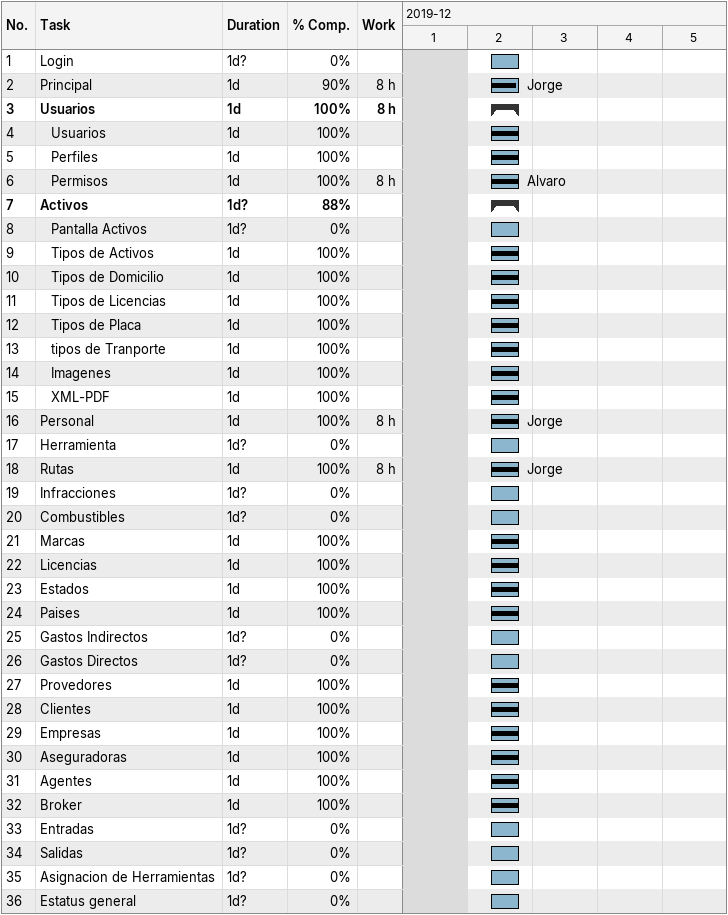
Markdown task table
| ID | Level | Task | Duration | Start | Finish | Resources | % complete | Work (h) |
|---|---|---|---|---|---|---|---|---|
| 1 | 1 | Login | 1d? | 2019-12-02 | 2019-12-02 |  | 0 |  |
| 2 | 1 | Principal | 1d | 2019-12-02 | 2019-12-02 | Jorge | 90 | 8 |
| 3 | 1 | **Usuarios** | 1d | 2019-12-02 | 2019-12-02 |  | 100 | 8 |
| 4 | 2 | Usuarios | 1d | 2019-12-02 | 2019-12-02 |  | 100 |  |
| 5 | 2 | Perfiles | 1d | 2019-12-02 | 2019-12-02 |  | 100 |  |
| 6 | 2 | Permisos | 1d | 2019-12-02 | 2019-12-02 | Alvaro | 100 | 8 |
| 7 | 1 | **Activos** | 1d? | 2019-12-02 | 2019-12-02 |  | 88 |  |
| 8 | 2 | Pantalla Activos | 1d? | 2019-12-02 | 2019-12-02 |  | 0 |  |
| 9 | 2 | Tipos de Activos | 1d | 2019-12-02 | 2019-12-02 |  | 100 |  |
| 10 | 2 | Tipos de Domicilio | 1d | 2019-12-02 | 2019-12-02 |  | 100 |  |
| 11 | 2 | Tipos de Licencias | 1d | 2019-12-02 | 2019-12-02 |  | 100 |  |
| 12 | 2 | Tipos de Placa | 1d | 2019-12-02 | 2019-12-02 |  | 100 |  |
| 13 | 2 | tipos de Tranporte | 1d | 2019-12-02 | 2019-12-02 |  | 100 |  |
| 14 | 2 | Imagenes | 1d | 2019-12-02 | 2019-12-02 |  | 100 |  |
| 15 | 2 | XML-PDF | 1d | 2019-12-02 | 2019-12-02 |  | 100 |  |
| 16 | 1 | Personal | 1d | 2019-12-02 | 2019-12-02 | Jorge | 100 | 8 |
| 17 | 1 | Herramienta | 1d? | 2019-12-02 | 2019-12-02 |  | 0 |  |
| 18 | 1 | Rutas | 1d | 2019-12-02 | 2019-12-02 | Jorge | 100 | 8 |
| 19 | 1 | Infracciones | 1d? | 2019-12-02 | 2019-12-02 |  | 0 |  |
| 20 | 1 | Combustibles | 1d? | 2019-12-02 | 2019-12-02 |  | 0 |  |
| 21 | 1 | Marcas | 1d | 2019-12-02 | 2019-12-02 |  | 100 |  |
| 22 | 1 | Licencias | 1d | 2019-12-02 | 2019-12-02 |  | 100 |  |
| 23 | 1 | Estados | 1d | 2019-12-02 | 2019-12-02 |  | 100 |  |
| 24 | 1 | Paises | 1d | 2019-12-02 | 2019-12-02 |  | 100 |  |
| 25 | 1 | Gastos Indirectos | 1d? | 2019-12-02 | 2019-12-02 |  | 0 |  |
| 26 | 1 | Gastos Directos | 1d? | 2019-12-02 | 2019-12-02 |  | 0 |  |
| 27 | 1 | Provedores | 1d | 2019-12-02 | 2019-12-02 |  | 100 |  |
| 28 | 1 | Clientes | 1d | 2019-12-02 | 2019-12-02 |  | 100 |  |
| 29 | 1 | Empresas | 1d | 2019-12-02 | 2019-12-02 |  | 100 |  |
| 30 | 1 | Aseguradoras | 1d | 2019-12-02 | 2019-12-02 |  | 100 |  |
| 31 | 1 | Agentes | 1d | 2019-12-02 | 2019-12-02 |  | 100 |  |
| 32 | 1 | Broker | 1d | 2019-12-02 | 2019-12-02 |  | 100 |  |
| 33 | 1 | Entradas | 1d? | 2019-12-02 | 2019-12-02 |  | 0 |  |
| 34 | 1 | Salidas | 1d? | 2019-12-02 | 2019-12-02 |  | 0 |  |
| 35 | 1 | Asignacion de Herramientas | 1d? | 2019-12-02 | 2019-12-02 |  | 0 |  |
| 36 | 1 | Estatus general | 1d? | 2019-12-02 | 2019-12-02 |  | 0 |  |
